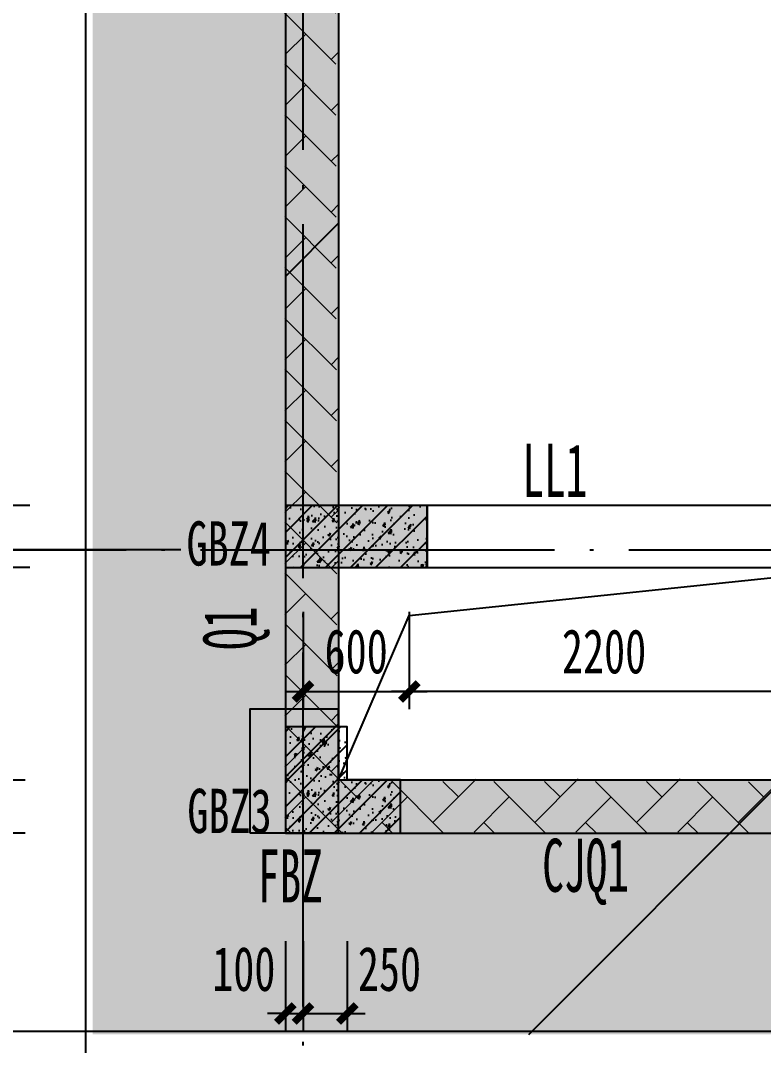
# Model space of a CAD drawing. Extents: x -3200781797 to -8106663, y 494714 to 1244925.
# Drawn here: x -8172296 to -8168100, y 519439 to 525230 of the extents above; entities that cross this region are included whole.
import ezdxf
from ezdxf.xclip import XClip

# ---------------------------------------------------------------- set-up
doc = ezdxf.new("R2010")
doc.units = 0
doc.header["$LTSCALE"] = 1000
doc.header["$MEASUREMENT"] = 0
doc.header["$XCLIPFRAME"] = 0
for name, pattern in [('3#-轴线$0$DOTE', [2.4200000000000004, 2, -0.2, 0.02, -0.2]), ('3#4#5#模板$0$CONTINOUS', [0]), ('DASH', [0.35, 0.25, -0.1])]:
    doc.linetypes.add(name, pattern=pattern)
doc.layers.get('Defpoints').update_dxf_attribs({"color": 30, "linetype": 'DASH'})
for name, color, linetype in [('3#-B1$0$S-SLAB-HOLE', 5, 'Continuous'), ('3#-B1$0$S-WALL', 40, 'Continuous'), ('3#-B1$0$S-WALL-BEAM', 120, 'Continuous'), ('3#-B1$0$S-WALL-HATC', 253, 'Continuous'), ('3#-轴线$0$3#-轴号$0$A-ANNO-AXIS-CIRC', 3, 'Continuous'), ('3#-轴线$0$A-ANNO-DOTE', 10, '3#-轴线$0$DOTE'), ('3#4#5#模板$0$S-ANNO-TEXT', 7, 'Continuous'), ('3#4#5#模板$0$S-SLAB-TEXT', 120, 'Continuous'), ('3#4#5#模板$0$S-WALL-COLU', 252, '3#4#5#模板$0$CONTINOUS'), ('3#4#5#模板$0$S-WALL-COLU-HATC', 16, 'Continuous'), ('3#4#5#模板$0$THIN', 7, 'Continuous'), ('DIM', 3, 'Continuous'), ('S-PC-FQ-WYQ', 4, 'Continuous'), ('S-WALL-BEAM-TEXT', 2, 'Continuous'), ('S-WALL-COLU-TEXT', 2, 'Continuous'), ('S-WALL-DIMS', 50, 'Continuous'), ('地库模板$0$HATCH', 254, 'Continuous'), ('地库模板$0$pt墙体$0$WALL', 7, 'Continuous'), ('地库模板$0$PUB_HATCH', 16, 'Continuous'), ('地库模板$0$墙体$0$墙体$0$墙体$0$A-WALL-CONC', 40, 'Continuous'), ('地库模板$0$柱子$0$柱子$0$柱子$0$A-COLU-CONC', 9, 'Continuous')]:
    doc.layers.add(name, color=color, linetype=linetype)
for name, color, linetype, lineweight in [('WALL-TEXT', 2, 'Continuous', 25), ('地库模板$0$S-SLAB-LOWE-HATC', 193, 'Continuous', 18), ('地库模板$0$S-WALL-CCAD-IPW', 150, 'Continuous', 15)]:
    doc.layers.add(name, color=color, linetype=linetype, lineweight=lineweight)
doc.styles.add('TSSD_Dimension', font='', dxfattribs={"width": 0.7})
doc.styles.add('楷体', font='', dxfattribs={"width": 0.6})
doc.styles.add('楷体GB312', font='', dxfattribs={"width": 0.8})
doc.styles.get('TSSD_Dimension').set_extended_font_data('KaiTi_GB2312')
doc.styles.get('楷体').set_extended_font_data('KaiTi_GB2312')
doc.styles.get('楷体GB312').set_extended_font_data('楷体_GB2312')
doc.dimstyles.new('TSSD_100_100', dxfattribs={"dimtxt": 250, "dimasz": 100, "dimexe": 100, "dimexo": 250, "dimgap": 100, "dimtad": 1, "dimdec": 0, "dimzin": 0, "dimdsep": 46, "dimtxsty": 'TSSD_Dimension', "dimblk": 'ARCHTICK', "dimcen": 0, "dimdle": 100, "dimclrt": 7, "dimadec": 0, "dimazin": 0, "dimtfac": 1, "dimtdec": 0, "dimtix": 1, "dimtmove": 2, "dimatfit": 3, "dimfxl": 1, "dimtolj": 1, "dimtzin": 0, "dimarcsym": 0})

# ---------------------------------------------------------------- blocks, each defined once
blk = doc.blocks.new('q1')
at = {"layer": 'WALL-TEXT', "style": '楷体', "width": 0.6}
blk.add_text('Q1', height=300, rotation=90, dxfattribs=at).set_placement((-8168246.467341144, 458224.5587222523))
blk.add_text('CJQ1', height=300, dxfattribs=at).set_placement((-8166632.9043445, 456858.0599124731))
blk = doc.blocks.new('_ArchTick')
at = {"color": 0, "linetype": 'ByBlock', "const_width": 0.4}
blk.add_lwpolyline([(-0.5, -0.5), (0.5, 0.5)], dxfattribs=at)
blk = doc.blocks.new('*D236')
at = {"layer": 'Defpoints', "color": 0, "transparency": 16777216}
for p in [(-8170700.435511564, 522139.3897460625), (-8170100.435511564, 522139.3897460625), (-8170100.435511564, 521439.3897460625)]:
    blk.add_point(p, dxfattribs=at)
at = {"layer": 'S-WALL-DIMS', "color": 0, "lineweight": -2, "transparency": 16777216}
for p, q in [((-8170700.435511564, 521889.3897460625), (-8170700.435511564, 521339.3897460625)), ((-8170100.435511564, 521889.3897460625), (-8170100.435511564, 521339.3897460625)), ((-8170800.435511564, 521439.3897460625), (-8170000.435511564, 521439.3897460625))]:
    blk.add_line(p, q, dxfattribs=at)
at = {"layer": 'S-WALL-DIMS', "color": 0, "lineweight": -2, "transparency": 16777216, "xscale": 100, "yscale": 100, "zscale": 100, "rotation": 180}
blk.add_blockref('_ArchTick', (-8170700.435511564, 521439.3897460625), dxfattribs=at)
at = {"layer": 'S-WALL-DIMS', "color": 0, "lineweight": -2, "transparency": 16777216, "xscale": 100, "yscale": 100, "zscale": 100}
blk.add_blockref('_ArchTick', (-8170100.435511564, 521439.3897460625), dxfattribs=at)
at = {"layer": 'S-WALL-DIMS', "color": 7, "transparency": 16777216, "insert": (-8170400.435511564, 521664.3897460625), "char_height": 250, "attachment_point": 5, "style": 'TSSD_Dimension'}
blk.add_mtext('\\A1;600', dxfattribs=at)
blk = doc.blocks.new('*D112')
at = {"layer": 'Defpoints', "color": 0, "transparency": 16777216}
for p in [(-8170100.435511564, 522139.3897460625), (-8167900.435511564, 522139.3897460625), (-8170100.435511564, 521439.3897460625)]:
    blk.add_point(p, dxfattribs=at)
at = {"layer": 'S-WALL-DIMS', "color": 0, "lineweight": -2, "transparency": 16777216}
for p, q in [((-8170100.435511564, 521889.3897460625), (-8170100.435511564, 521339.3897460625)), ((-8167900.435511564, 521889.3897460625), (-8167900.435511564, 521339.3897460625)), ((-8167800.435511564, 521439.3897460625), (-8170200.435511564, 521439.3897460625))]:
    blk.add_line(p, q, dxfattribs=at)
at = {"layer": 'S-WALL-DIMS', "color": 0, "lineweight": -2, "transparency": 16777216, "xscale": 100, "yscale": 100, "zscale": 100, "rotation": 180}
blk.add_blockref('_ArchTick', (-8170100.435511564, 521439.3897460625), dxfattribs=at)
at = {"layer": 'S-WALL-DIMS', "color": 0, "lineweight": -2, "transparency": 16777216, "xscale": 100, "yscale": 100, "zscale": 100}
blk.add_blockref('_ArchTick', (-8167900.435511564, 521439.3897460625), dxfattribs=at)
at = {"layer": 'S-WALL-DIMS', "color": 7, "transparency": 16777216, "insert": (-8169000.435511564, 521664.3897460625), "char_height": 250, "attachment_point": 5, "style": 'TSSD_Dimension'}
blk.add_mtext('\\A1;2200', dxfattribs=at)
blk = doc.blocks.new('xpl-3#')
at = {"layer": 'S-WALL-BEAM-TEXT', "style": '楷体', "width": 0.6}
blk.add_text('FBZ', height=300, dxfattribs=at).set_placement((-8165369.477486642, 463083.9289782023))
blk = doc.blocks.new('an-3-b1')
at = {"layer": 'S-WALL-COLU-TEXT', "style": '楷体GB312', "width": 0.7}
for s, p in [('GBZ4', (-7971358.415397507, 522150.7913681467)), ('GBZ3', (-7971353.961253821, 520639.4139341408))]:
    blk.add_text(s, height=250, dxfattribs=at).set_placement(p)
blk = doc.blocks.new('*D868')
at = {"layer": 'Defpoints', "color": 0, "transparency": 16777216}
for p in [(36555.98404762337, -111438.0086420427), (35888.92137054076, -111688.0086420427), (36555.98404762337, -111688.0086420427)]:
    blk.add_point(p, dxfattribs=at)
at = {"layer": 'DIM', "color": 0, "lineweight": -2, "transparency": 16777216}
for p, q in [((35888.92137054076, -111338.0086420427), (35888.92137054076, -111788.0086420427)), ((36305.98404762337, -111438.0086420427), (35788.92137054076, -111438.0086420427)), ((36305.98404762337, -111688.0086420427), (35788.92137054076, -111688.0086420427))]:
    blk.add_line(p, q, dxfattribs=at)
at = {"layer": 'DIM', "color": 0, "lineweight": -2, "transparency": 16777216, "xscale": 100, "yscale": 100, "zscale": 100}
for p, rotation in [((35888.92137054076, -111438.0086420427), 90), ((35888.92137054076, -111688.0086420427), 270)]:
    blk.add_blockref('_ArchTick', p, dxfattribs=dict(at, rotation=rotation))
at = {"layer": 'DIM', "color": 7, "transparency": 16777216, "insert": (35638.92137056682, -111199.9275609616), "char_height": 250, "attachment_point": 5, "rotation": 90, "style": 'TSSD_Dimension'}
blk.add_mtext('\\A1;250', dxfattribs=at)
blk = doc.blocks.new('*D869')
at = {"layer": 'Defpoints', "color": 0, "transparency": 16777216}
for p in [(36555.98404762337, -111688.0086420427), (35888.92137054076, -111788.2518171323), (36555.98404762337, -111788.2518171323)]:
    blk.add_point(p, dxfattribs=at)
at = {"layer": 'DIM', "color": 0, "lineweight": -2, "transparency": 16777216}
for p, q in [((35888.92137054076, -111688.0086420427), (35888.92137054076, -111588.0086420427)), ((36305.98404762337, -111688.0086420427), (35788.92137054076, -111688.0086420427)), ((35888.92137054076, -111688.0086420427), (35888.92137054076, -111788.2518171323)), ((36305.98404762337, -111788.2518171323), (35788.92137054076, -111788.2518171323)), ((35888.92137054076, -111788.2518171323), (35888.92137054076, -111888.2518171323))]:
    blk.add_line(p, q, dxfattribs=at)
at = {"layer": 'DIM', "color": 0, "lineweight": -2, "transparency": 16777216, "xscale": 100, "yscale": 100, "zscale": 100}
for p, rotation in [((35888.92137054076, -111688.0086420427), 270), ((35888.92137054076, -111788.2518171323), 90)]:
    blk.add_blockref('_ArchTick', p, dxfattribs=dict(at, rotation=rotation))
at = {"layer": 'DIM', "color": 7, "transparency": 16777216, "insert": (35663.92137054072, -111738.1302295875), "char_height": 250, "attachment_point": 5, "rotation": 90, "style": 'TSSD_Dimension'}
blk.add_mtext('\\A1;100', dxfattribs=at)
blk = doc.blocks.new('*D870')
at = {"layer": 'Defpoints', "color": 0, "transparency": 16777216}
for p in [(36555.98404762337, -111788.2518171323), (35888.92137054076, -112988.630535121), (36530.98016057817, -112988.630535121)]:
    blk.add_point(p, dxfattribs=at)
at = {"layer": 'DIM', "color": 0, "lineweight": -2, "transparency": 16777216}
for p, q in [((35888.92137054076, -111688.2518171323), (35888.92137054076, -113088.630535121)), ((36305.98404762337, -111788.2518171323), (35788.92137054076, -111788.2518171323)), ((36280.98016057817, -112988.630535121), (35788.92137054076, -112988.630535121))]:
    blk.add_line(p, q, dxfattribs=at)
at = {"layer": 'DIM', "color": 0, "lineweight": -2, "transparency": 16777216, "xscale": 100, "yscale": 100, "zscale": 100}
for p, rotation in [((35888.92137054076, -111788.2518171323), 90), ((35888.92137054076, -112988.630535121), 270)]:
    blk.add_blockref('_ArchTick', p, dxfattribs=dict(at, rotation=rotation))
at = {"layer": 'DIM', "color": 7, "transparency": 16777216, "insert": (35663.92137054072, -112388.4411761266), "char_height": 250, "attachment_point": 5, "rotation": 90, "style": 'TSSD_Dimension'}
blk.add_mtext('\\A1;1200', dxfattribs=at)
blk = doc.blocks.new('*D871')
at = {"layer": 'Defpoints', "color": 0, "transparency": 16777216}
for p in [(36530.98016057817, -112988.630535121), (35888.92137054076, -113288.3870544978), (36530.98016057817, -113288.3870544978)]:
    blk.add_point(p, dxfattribs=at)
at = {"layer": 'DIM', "color": 0, "lineweight": -2, "transparency": 16777216}
for p, q in [((35888.92137054076, -112888.630535121), (35888.92137054076, -113388.3870544978)), ((36280.98016057817, -112988.630535121), (35788.92137054076, -112988.630535121)), ((36280.98016057817, -113288.3870544978), (35788.92137054076, -113288.3870544978))]:
    blk.add_line(p, q, dxfattribs=at)
at = {"layer": 'DIM', "color": 0, "lineweight": -2, "transparency": 16777216, "xscale": 100, "yscale": 100, "zscale": 100}
for p, rotation in [((35888.92137054076, -112988.630535121), 90), ((35888.92137054076, -113288.3870544978), 270)]:
    blk.add_blockref('_ArchTick', p, dxfattribs=dict(at, rotation=rotation))
at = {"layer": 'DIM', "color": 7, "transparency": 16777216, "insert": (35638.92137056682, -113136.8589761787), "char_height": 250, "attachment_point": 5, "rotation": 90, "style": 'TSSD_Dimension'}
blk.add_mtext('\\A1;300', dxfattribs=at)
blk = doc.blocks.new('*D874')
at = {"layer": 'Defpoints', "color": 0, "transparency": 16777216}
for p in [(37750, -113649.4747134217), (37850, -113649.4747134217), (37850, -114307.5941339161)]:
    blk.add_point(p, dxfattribs=at)
at = {"layer": 'DIM', "color": 0, "lineweight": -2, "transparency": 16777216}
for p, q in [((37750, -113899.4747134217), (37750, -114407.5941339161)), ((37850, -113899.4747134217), (37850, -114407.5941339161)), ((37750, -114307.5941339161), (37650, -114307.5941339161)), ((37750, -114307.5941339161), (37850, -114307.5941339161)), ((37850, -114307.5941339161), (37950, -114307.5941339161))]:
    blk.add_line(p, q, dxfattribs=at)
at = {"layer": 'DIM', "color": 0, "lineweight": -2, "transparency": 16777216, "xscale": 100, "yscale": 100, "zscale": 100}
blk.add_blockref('_ArchTick', (37750, -114307.5941339161), dxfattribs=at)
at = {"layer": 'DIM', "color": 0, "lineweight": -2, "transparency": 16777216, "xscale": 100, "yscale": 100, "zscale": 100, "rotation": 180}
blk.add_blockref('_ArchTick', (37850, -114307.5941339161), dxfattribs=at)
at = {"layer": 'DIM', "color": 7, "transparency": 16777216, "insert": (37515.32432432473, -114057.5941339161), "char_height": 250, "attachment_point": 5, "style": 'TSSD_Dimension'}
blk.add_mtext('\\A1;100', dxfattribs=at)
blk = doc.blocks.new('*D875')
at = {"layer": 'Defpoints', "color": 0, "transparency": 16777216}
for p in [(37850, -113649.4747134217), (38100, -113649.4747134217), (38100, -114307.5941339161)]:
    blk.add_point(p, dxfattribs=at)
at = {"layer": 'DIM', "color": 0, "lineweight": -2, "transparency": 16777216}
for p, q in [((37850, -113899.4747134217), (37850, -114407.5941339161)), ((38100, -113899.4747134217), (38100, -114407.5941339161)), ((37750, -114307.5941339161), (38200, -114307.5941339161))]:
    blk.add_line(p, q, dxfattribs=at)
at = {"layer": 'DIM', "color": 0, "lineweight": -2, "transparency": 16777216, "xscale": 100, "yscale": 100, "zscale": 100, "rotation": 180}
blk.add_blockref('_ArchTick', (37850, -114307.5941339161), dxfattribs=at)
at = {"layer": 'DIM', "color": 0, "lineweight": -2, "transparency": 16777216, "xscale": 100, "yscale": 100, "zscale": 100}
blk.add_blockref('_ArchTick', (38100, -114307.5941339161), dxfattribs=at)
at = {"layer": 'DIM', "color": 7, "transparency": 16777216, "insert": (38338.08108108118, -114057.5941339161), "char_height": 250, "attachment_point": 5, "style": 'TSSD_Dimension'}
blk.add_mtext('\\A1;250', dxfattribs=at)
blk = doc.blocks.new('3#-轴线$0$3#-轴号')
at = {"layer": '3#-轴线$0$3#-轴号$0$A-ANNO-AXIS-CIRC'}
blk.add_line((-689.4218822345138, -11100), (-4689.421882234514, -11100), dxfattribs=at)
blk = doc.blocks.new('3#-轴线')
at = {"layer": '3#-轴线$0$A-ANNO-DOTE'}
for points in [[(0, -16100), (0, 5500)], [(-3000, -11100), (44800, -11100)]]:
    blk.add_lwpolyline(points, dxfattribs=at)
blk.add_blockref('3#-轴线$0$3#-轴号', (0, 0))
blk = doc.blocks.new('3#-B1')
at = {"layer": '3#-B1$0$S-WALL-HATC'}
for points in [[(200, -5050), (-100, -5050), (-100, -11100), (133.333333333343, -11050), (200, -10850)], [(200, -11200), (700, -11200), (700, -10850), (200, -10850), (133.333333333343, -11050)], [(133.333333333343, -11050), (-100, -11100), (-100, -12700), (200, -12400), (200, -11200)], [(200, -12400), (-100, -12700), (3450, -12700), (3383.333333333343, -12483.33333333334), (3200, -12400)]]:
    blk.add_hatch(color=256, dxfattribs=at).paths.add_polyline_path(points)
at = {"layer": '3#-B1$0$S-SLAB-HOLE'}
blk.add_lwpolyline([(200, -12400), (600.0975240743719, -11470.52820383961), (3200, -11200)], dxfattribs=at)
at = {"layer": '3#-B1$0$S-WALL'}
for p, q in [((-100, -5050), (-100, -11100)), ((200, -5050), (200, -10850)), ((700, -10850), (200, -10850)), ((700, -11200), (700, -10850)), ((-100, -11100), (-100, -12700)), ((200, -11200), (700, -11200)), ((200, -11200), (200, -12400)), ((200, -12400), (3200, -12400)), ((-100, -12700), (10600, -12700))]:
    blk.add_line(p, q, dxfattribs=at)
at = {"layer": '3#-B1$0$S-WALL-BEAM'}
blk.add_lwpolyline([(700, -11200), (2799.999999999913, -11200), (2799.999999999913, -10850), (700, -10850)], close=True, dxfattribs=at)
at = {"layer": '3#-B1$0$S-SLAB-HOLE'}
blk.add_blockref('3#-轴线', (0, 0), dxfattribs=at)
blk = doc.blocks.new('地库模板$0$_FZH')
blk.add_lwpolyline([(-0.5, -0.5), (0.5, -0.5), (0.5, 0.5), (-0.5, 0.5)], close=True)
at = {"layer": '地库模板$0$PUB_HATCH'}
blk.add_solid([(-0.5, -0.5), (0.5, -0.5), (-0.5, 0.5), (0.5, 0.5)], dxfattribs=at)
blk = doc.blocks.new('地库模板$0$结构柱')
at = {"layer": '地库模板$0$柱子$0$柱子$0$柱子$0$A-COLU-CONC', "xscale": 500, "yscale": 700, "zscale": 700}
blk.add_blockref('地库模板$0$_FZH', (525300599.6328233, 299495110.853286, -6.98127394287325e-09), dxfattribs=at)
blk = doc.blocks.new('地库模板$0$B1墙')
at = {"layer": '地库模板$0$S-SLAB-LOWE-HATC'}
h = blk.add_hatch(dxfattribs=at)
h.set_pattern_fill('HEX', color=256, scale=150)
h.set_pattern_definition([(0, (4200.075412988663, -94190.0647560358), (0, 824.8889999999999), [476.25, -952.5]), (120, (4200.075412988663, -94190.0647560358), (-714.3748293023417, -412.4444999999998), [476.2499999999879, -952.4999999999759]), (59.99999999999999, (4676.325412988663, -94190.0647560358), (-714.3748293023417, 412.4445000000001), [476.25, -952.5])])
h.paths.add_polyline_path([(83900.09546113014, -73090.11121165752), (83900.09546113014, -60590.1111638546), (76700.00097072124, -60590.1111638546), (76700.00097072124, -57939.90259093046), (69050.00180190802, -57939.90259093046), (69050.00180190802, -60590.11876803637), (62250.00214743614, -60590.11851984262), (62250.00207620859, -62540.11850899458), (60050.00207614899, -62540.11850899458), (60050.00207608938, -67089.99611783028), (59250.00207608938, -67089.99611783028), (59250.00207608938, -68789.99611753225), (57450.87079411745, -68789.99611711502), (57450.00207608938, -70791.01439213753), (46249.99864882231, -70791.01439225674), (46249.99864882231, -67691.01439225674), (43599.99864882231, -67691.01439225674), (43599.99864882231, -70791.01439225674), (28299.99864882231, -70791.01439225674), (28299.99864882231, -67691.01439225674), (25649.99864882231, -67691.01439225674), (25649.99864882231, -70790.11121165752), (14949.99864882231, -70790.11121165752), (14949.99864882231, -64039.99925816059), (12950.65376424789, -64039.99925816059), (12950.65376394987, -62190.00523895025), (11300.00041282177, -62190.00643664598), (11299.99979871511, -60390.00719583035), (6300.009561240673, -60390.0037817359), (6300.006379067898, -63490.00004148483), (4200.064873576164, -63490.00525665283), (4200.075412988663, -94190.0647560358), (30500.00090563297, -94190.0647560358), (30500.00132483244, -87189.99611711502), (58400.19225078821, -87189.19145864248), (58400.19225078821, -85990.11121165752), (61200.19224727154, -85990.11121165752), (61200.19224727154, -82790.11121165752), (70400.19224727154, -82790.11121165752), (70400.19224727154, -82190.11121165752), (73800.19224727154, -82190.11121165752), (73800.19224727154, -82790.11121165752), (82300.19224727154, -82790.11121165752), (82299.77588760853, -96449.99611711502), (107150.0007142425, -96449.99611711502), (107150.0011600256, -89499.99341702461), (149099.9992355704, -89499.99610811472), (149099.9992157817, -74390.09370613098), (147500.0042831302, -74390.09392184019), (147500.0034233332, -72590.09677255154), (147249.9990915656, -72590.09624493122), (147250.002892077, -70790.11121195555), (136500.0954611301, -70790.11121165752), (136500.0954611301, -69290.11121171713), (133850.0954611301, -69290.11121171713), (133850.0954611897, -70790.11121165752), (126000.0954611301, -70790.11121165752), (126000.0954611301, -73090.11121165752), (118150.0954610705, -73090.11121165752), (118150.0954611301, -69990.11121165752), (115500.0954611301, -69990.11121165752), (115500.0954610705, -73089.99611705542), (97250.09546113014, -73089.99611711502), (97250.09546113014, -69990.11121165752), (94600.09546113014, -69990.11121165752), (94600.09546107054, -73090.11121213436)])
at = {"layer": '地库模板$0$S-WALL-CCAD-IPW'}
h = blk.add_hatch(dxfattribs=at)
h.set_pattern_fill('AR-HBONE', color=256, scale=2, style=0)
h.set_pattern_definition([(45, (-525585599.6341744, -299565550.9644977), (0, 287.3681958742129), [609.6, -203.2]), (135, (-525585455.9501744, -299565407.2804977), (2.842170943040401e-14, 287.3681958742129), [609.6, -203.2])])
h.paths.add_polyline_path([(25649.99864882231, -70790.11121165752), (25649.99864882231, -67691.01439225674), (25349.99864882231, -67691.01439225674), (25349.99864882231, -70491.01439225674), (18199.99864882231, -70491.01439225674), (15249.99864882231, -70491.01439225674), (15249.99864882231, -64039.9986115694), (14949.99864882231, -64039.99925816059), (14949.99864882231, -70791.01439225674)])
at = {"layer": '地库模板$0$S-SLAB-LOWE-HATC', "const_width": 0.5}
blk.add_lwpolyline([(58400.19225078821, -87189.19145864248), (30500.00132483244, -87189.99611711502), (30500.00090563297, -94190.0647560358), (4200.075412988663, -94190.0647560358), (4200.064873576164, -63490.00525665283), (6300.006379067898, -63490.00004148483), (6300.009561240673, -60390.0037817359), (11299.99979871511, -60390.00719583035), (11300.00041282177, -62190.00643664598), (12950.65376394987, -62190.00523895025), (12950.65376424789, -64039.99925816059), (14949.99864882231, -64039.99925816059), (14949.99864882231, -70790.11121165752), (25649.99864882231, -70790.11121165752), (25649.99864882231, -67691.01439225674), (28299.99864882231, -67691.01439225674), (28299.99864882231, -70791.01439225674), (43599.99864882231, -70791.01439225674), (43599.99864882231, -67691.01439225674), (46249.99864882231, -67691.01439225674), (46249.99864882231, -70791.01439225674), (57450.00207608938, -70791.01439213753)], dxfattribs=at)
at = {"layer": '地库模板$0$S-WALL-CCAD-IPW', "const_width": 0.25}
blk.add_lwpolyline([(15249.99864882231, -64039.9986115694), (15249.99864882231, -70491.01439225674), (18199.99864882231, -70491.01439225674), (18199.99864882231, -70491.01439225674), (25349.99864882231, -70491.01439225674), (25349.99864882231, -67691.01439225674), (25649.99864882231, -67691.01439225674), (25649.99864882231, -70790.11121165752), (14949.99864882231, -70791.01439225674), (14949.99864882231, -64039.99925816059)], close=True, dxfattribs=at)
blk = doc.blocks.new('地库模板')
at = {"layer": '地库模板$0$HATCH'}
h = blk.add_hatch(dxfattribs=at)
h.set_pattern_fill('METAL', color=256, scale=500, style=0)
h.set_pattern_definition([(45, (0, 0), (-1414.213562373095, 1414.213562373095), [])])
h.paths.add_polyline_path([(525942549.6328276, 299507559.95017), (525942549.6328232, 299505260.8459888), (525942249.6328232, 299505260.845987), (525942249.6328232, 299495059.9501054), (525932149.6328232, 299495059.95017), (525932149.6328232, 299498159.9501054), (525928899.6328232, 299498159.9501054), (525928899.6328253, 299495059.95017), (525914199.6328456, 299495059.9502311), (525914199.6328233, 299495059.95017), (525914199.6328232, 299498159.9501054), (525910949.6328232, 299498159.9501054), (525910949.6328188, 299495059.9502311), (525910949.6328232, 299495059.95017), (525900849.6328232, 299495059.95017), (525900849.6328232, 299505460.9574872), (525900549.6329122, 299505460.9586945), (525900549.6329122, 299469960.4192083), (525946799.8261207, 299469960.4192083), (525946799.8261293, 299472910.4192069), (525943999.8261285, 299472910.4191903), (525943999.8260754, 299478060.9683806), (525944299.8267708, 299478060.9683806), (525944299.8260349, 299479260.8526928), (525947099.8274053, 299479260.8538793), (525947099.825438, 299482460.8525041), (525956399.730298, 299482460.8540679), (525956399.9225454, 299482860.853286), (525958999.8264217, 299482860.853286), (525958999.8264217, 299482460.853286), (525967599.8264217, 299482460.853286), (525967599.8264217, 299469960.4192083), (526034999.629934, 299469960.4192083), (526034999.6320881, 299507260.6369975), (526032800.8073006, 299507246.231072), (526032800.8079108, 299495045.1106799), (526022399.7296355, 299495059.9501054), (526022399.7296356, 299496560.853286), (526019149.7296355, 299496560.853286), (526019149.7296355, 299495059.9501054), (526011299.7296355, 299495059.9501054), (526011299.7296355, 299492810.853286), (526004049.7296355, 299492810.853286), (526004049.7296355, 299495860.853286), (526000799.7296355, 299495860.853286), (526000799.7296355, 299492760.853286), (525983149.7296356, 299492760.853286), (525983149.7296355, 299495860.853286), (525979899.7296356, 299495860.853286), (525979899.7296355, 299492760.853286), (525969799.7296355, 299492760.853286), (525969799.7297168, 299505260.853286), (525978149.7296355, 299505262.1129352), (525978149.7296355, 299510210.853286), (525981249.7296355, 299510210.853286), (525981249.7296355, 299505260.853286), (525999049.7296355, 299505260.853286), (525999049.7296355, 299510210.853286), (526002149.7296355, 299510210.853286), (526002149.7296359, 299505260.853286), (526012399.7296355, 299505260.853286), (526012399.7296355, 299507560.853286), (526021099.711919, 299507560.853286), (526021099.7296355, 299510450.4192083), (526021099.7296355, 299510655.9275637), (526021099.711919, 299510660.3375743), (526021099.711919, 299511210.853286), (526022649.6343589, 299511210.853286), (526024149.7296355, 299511210.853286), (526024149.729446, 299507800.5391532), (526024149.7296356, 299507800.5390553), (526024149.7296356, 299507562.1129352), (526034999.6313393, 299507460.8543122), (526032799.7296355, 299558251.0002456), (526012199.6339587, 299558251.0002456), (526012199.6339587, 299560451.0002456), (525961899.6336578, 299560451.0002456), (525961899.6336578, 299574950.5661679), (525946349.6329122, 299574950.5642042), (525946349.6329122, 299560450.9982819), (525900549.6329122, 299560450.9982819), (525900549.6329122, 299507559.95017), (525909099.6328232, 299507561.2121011), (525909099.6328232, 299510609.95017), (525912949.6328232, 299510609.95017), (525912949.6328233, 299507559.95017), (525930149.6328233, 299507559.95017), (525930149.6328232, 299510609.95017), (525933949.6328232, 299510609.95017), (525933949.6328233, 299507559.95017)])
at = {"layer": '地库模板$0$pt墙体$0$WALL', "const_width": 0.25}
blk.add_lwpolyline([(525900549.6329122, 299560450.9982819), (525900549.6329122, 299469960.4192083), (525946799.8261207, 299469960.4192083), (525967599.8264217, 299469960.4192083), (526034999.629934, 299469960.4196549), (526034999.629934, 299558805.9273386), (526032799.6336578, 299572450.5664202)], dxfattribs=at)
at = {"layer": '地库模板$0$pt墙体$0$WALL', "elevation": 6.981273997616174e-09}
blk.add_lwpolyline([(525930149.6328233, 299507559.95017), (525912949.6328233, 299507559.95017), (525912949.6328232, 299510609.95017), (525909099.6328232, 299510609.95017), (525909099.6328232, 299507561.2121011), (525900549.6328232, 299507559.95017), (525900549.6328232, 299505460.9586945), (525900849.6328232, 299505460.9574872), (525900849.6328232, 299495059.95017), (525910949.6328232, 299495059.95017), (525910949.6328188, 299495059.9502311), (525910949.6328232, 299498159.9501054), (525914199.6328232, 299498159.9501054), (525914199.6328233, 299495059.95017), (525914199.6328456, 299495059.9502311), (525928899.6328232, 299495059.95017)], dxfattribs=at)
blk.add_blockref('地库模板$0$结构柱', (600000, 5.960464477539062e-08, 6.98127395675104e-09))
at = {"layer": '地库模板$0$墙体$0$墙体$0$墙体$0$A-WALL-CONC'}
blk.add_blockref('地库模板$0$B1墙', (525885599.6341744, 299565550.9644977), dxfattribs=at)
blk = doc.blocks.new('Q-BIM')
at = {"layer": 'DIM'}
for base, p1, p2, picture, middle in [((35888.92137054076, -111688.0086420427), (36555.98404762335, -111438.0086420426), (36555.98404762335, -111688.0086420426), '*D868', (35638.92137056682, -111199.9275609616)), ((35888.92137054076, -113288.3870544978), (36530.98016057815, -112988.630535121), (36530.98016057815, -113288.3870544977), '*D871', (35638.92137056682, -113136.8589761787))]:
    dim = blk.add_linear_dim(base=base, p1=p1, p2=p2, angle=90, dimstyle='TSSD_100_100', dxfattribs=at)
    dim.commit()
    dim.dimension.update_dxf_attribs({"geometry": picture, "text_midpoint": middle, "dimtype": 128})
for base, p1, p2, picture, middle in [((35888.92137054076, -111788.2518171323), (36555.98404762335, -111688.0086420426), (36555.98404762335, -111788.2518171322), '*D869', (35663.92137054072, -111738.1302295875)), ((35888.92137054076, -112988.630535121), (36555.98404762335, -111788.2518171322), (36530.98016057815, -112988.630535121), '*D870', (35663.92137054072, -112388.4411761266))]:
    dim = blk.add_linear_dim(base=base, p1=p1, p2=p2, angle=90, dimstyle='TSSD_100_100', dxfattribs=at)
    dim.commit()
    dim.dimension.update_dxf_attribs({"geometry": picture, "text_midpoint": middle})
for base, p1, p2, picture, middle in [((37850, -114307.5941339161), (37750, -113649.4747134217), (37850, -113649.4747134217), '*D874', (37515.32432432473, -114057.5941339161)), ((38100, -114307.5941339161), (37850, -113649.4747134217), (38100, -113649.4747134217), '*D875', (38338.08108108118, -114057.5941339161))]:
    dim = blk.add_linear_dim(base=base, p1=p1, p2=p2, dimstyle='TSSD_100_100', dxfattribs=at)
    dim.commit()
    dim.dimension.update_dxf_attribs({"geometry": picture, "text_midpoint": middle, "dimtype": 128})

msp = doc.modelspace()

# ---------------------------------------------------------------- hatches: boundary and pattern name
at = {"layer": '3#4#5#模板$0$S-WALL-COLU-HATC'}
h = msp.add_hatch(dxfattribs=at)
h.set_pattern_fill('ARMORED', color=256, scale=10, style=0)
h.set_pattern_definition([(49.99999999999999, (-2666.873330173083, 64899.26156865759), (143.4520365201507, -12.55042699651902), [15, -165]), (355, (-2666.873330173083, 64899.26156865759), (-27.7502667226, 150.4384267400024), [12, -132]), (100.4514, (-2654.918994173408, 64898.21570065757), (115.7018763428043, 137.8879084121907), [12.748038, -140.2284224]), (46.18420000000002, (-2666.873330173083, 64939.26156865759), (213.4482097251289, -33.10380286580362), [22.5, -247.5]), (96.6356, (-2649.085981173441, 64936.50290725753), (186.9325411097407, 194.8235741800883), [19.1220576, -210.3426]), (351.1842, (-2666.873330173083, 64939.26156865759), (186.9323890267254, 194.8237201850649), [18, -198]), (21, (-2646.873330173083, 64929.26156865759), (119.3814104236923, -80.52377813306776), [15, -165]), (326.0000000000001, (-2646.873330173083, 64929.26156865759), (48.66306638431634, 145.0300090093706), [12, -132]), (71.4514, (-2636.924883573316, 64922.55124745762), (168.044525716298, 64.50609934199048), [12.748038, -140.2284224]), (37.50000000000001, (-2666.873330173083, 64899.26156865759), (2.431971063458134, 66.5787707662623), [0, -130.4, 0, -134, 0, -132.5]), (7.499999999999999, (-2666.873330173083, 64899.26156865759), (52.61390748842972, 78.88234237647205), [0, -76.39999999999999, 0, -127.4, 0, -50.5]), (327.5, (-2711.47333017271, 64899.26156865759), (106.7644872344818, -4.510974346875951), [0, -50, 0, -156, 0, -207]), (317.5, (-2731.47333017271, 64899.26156865759), (116.6372338684772, 20.02099646646354), [0, -65, 0, -103.6, 0, -147]), (45, (-2666.873330173083, 64899.26156865759), (-70.71067811865476, 70.71067811865476), [])])
h.paths.add_polyline_path([(-8170800.435511587, 522139.3897460624), (-8170000.435511587, 522139.3897460624), (-8170000.435511587, 522489.3897460624), (-8170450.435511587, 522489.3897460624), (-8170800.435511587, 522489.3897460624), (-8170800.435511587, 522325.0089484061)])
h = msp.add_hatch(dxfattribs=at)
h.set_pattern_fill('ARMORED', color=256, scale=10, style=0)
h.set_pattern_definition([(49.99999999999999, (-2666.873330173083, 63349.26156865759), (143.4520365201507, -12.55042699651902), [15, -165]), (355, (-2666.873330173083, 63349.26156865759), (-27.7502667226, 150.4384267400024), [12, -132]), (100.4514, (-2654.918994173408, 63348.21570065757), (115.7018763428043, 137.8879084121907), [12.748038, -140.2284224]), (46.18420000000002, (-2666.873330173083, 63389.26156865759), (213.4482097251289, -33.10380286580362), [22.5, -247.5]), (96.6356, (-2649.085981173441, 63386.50290725753), (186.9325411097407, 194.8235741800883), [19.1220576, -210.3426]), (351.1842, (-2666.873330173083, 63389.26156865759), (186.9323890267254, 194.8237201850649), [18, -198]), (21, (-2646.873330173083, 63379.26156865759), (119.3814104236923, -80.52377813306776), [15, -165]), (326.0000000000001, (-2646.873330173083, 63379.26156865759), (48.66306638431634, 145.0300090093706), [12, -132]), (71.4514, (-2636.924883573316, 63372.55124745762), (168.044525716298, 64.50609934199048), [12.748038, -140.2284224]), (37.50000000000001, (-2666.873330173083, 63349.26156865759), (2.431971063458134, 66.5787707662623), [0, -130.4, 0, -134, 0, -132.5]), (7.499999999999999, (-2666.873330173083, 63349.26156865759), (52.61390748842972, 78.88234237647205), [0, -76.39999999999999, 0, -127.4, 0, -50.5]), (327.5, (-2711.47333017271, 63349.26156865759), (106.7644872344818, -4.510974346875951), [0, -50, 0, -156, 0, -207]), (317.5, (-2731.47333017271, 63349.26156865759), (116.6372338684772, 20.02099646646354), [0, -65, 0, -103.6, 0, -147]), (45, (-2666.873330173083, 63349.26156865759), (-70.71067811865476, 70.71067811865476), [])])
h.paths.add_polyline_path([(-8170800.435511587, 520639.3897460624), (-8170150.435450552, 520639.3897460624), (-8170150.435450552, 520939.3897460624), (-8170450.435511587, 520939.3897460624), (-8170450.435511587, 521239.3897460624), (-8170800.435511587, 521239.3897460624), (-8170800.435511587, 520775.0089484061)])

# ---------------------------------------------------------------- linework, layer by layer
at = {"layer": '3#4#5#模板$0$S-WALL-COLU', "linetype": 'ByBlock'}
for points in [[(-8170800.435511587, 522139.3897460624), (-8170000.435511587, 522139.3897460624), (-8170000.435511587, 522489.3897460624), (-8170450.435511587, 522489.3897460624), (-8170450.435511587, 522489.3897460624), (-8170800.435511587, 522489.3897460624), (-8170800.435511587, 522325.0089484061), (-8170800.435511587, 522325.0089484061)], [(-8170800.435511587, 520639.3897460624), (-8170150.435450552, 520639.3897460624), (-8170150.435450552, 520939.3897460624), (-8170450.435511587, 520939.3897460624), (-8170450.435511587, 521239.3897460624), (-8170800.435511587, 521239.3897460624), (-8170800.435511587, 520775.0089484061), (-8170800.435511587, 520775.0089484061)]]:
    msp.add_lwpolyline(points, close=True, dxfattribs=at)
at = {"layer": '3#4#5#模板$0$THIN'}
for points in [[(-8171928.550391418, 537369.6255158135), (-8171928.550391418, 527750.7864091431), (-8171708.550391418, 527680.7864091431), (-8172148.550391418, 527560.7864091431), (-8171928.550391418, 527490.7864091431), (-8171928.550391418, 517871.9473024728)], [(-8172723.913258744, 519520.0878179665), (-8149900.076612774, 519520.0878179665), (-8149830.076612774, 519740.0878179665), (-8149710.076612774, 519300.0878179665), (-8149640.076612774, 519520.0878179665), (-8126816.239966803, 519520.0878179665)]]:
    msp.add_lwpolyline(points, dxfattribs=at)

# ---------------------------------------------------------------- block references
at = {"layer": '3#4#5#模板$0$S-ANNO-TEXT'}
msp.add_blockref('3#-B1', (-8170700.435511587, 533339.3897460625), dxfattribs=at)
at = {"layer": '3#4#5#模板$0$S-SLAB-TEXT'}
ref = msp.add_blockref('地库模板', (-534071350.0621147, -298974120.6552081), dxfattribs=at)
XClip(ref).set_block_clipping_path([(525899461.1018211, 299493622.6433331), (525943879.1367252, 299511172.56280804)])
at = {"layer": 'S-PC-FQ-WYQ'}
for name, p in [('an-3-b1', (-200000, 0)), ('xpl-3#', (-5586.174031529576, 57163.1969388132))]:
    msp.add_blockref(name, p, dxfattribs=at)
at = {"layer": 'S-WALL-DIMS'}
msp.add_blockref('Q-BIM', (-8208550.435511587, 633927.6819518826), dxfattribs=at)
at = {"layer": 'WALL-TEXT'}
msp.add_blockref('q1', (-2716.873330173083, 63449.36117803265), dxfattribs=at)

# ---------------------------------------------------------------- texts
at = {"layer": 'S-WALL-BEAM-TEXT', "style": '楷体', "width": 0.6}
msp.add_text('LL1', height=300, dxfattribs=at).set_placement((-8169462.514862731, 522538.6896214425))

# ---------------------------------------------------------------- dimensions: what is measured, and where the dimension line sits
at = {"layer": 'S-WALL-DIMS'}
dim = msp.add_linear_dim(base=(-8170100.435511564, 521439.3897460625), p1=(-8170700.435511564, 522139.3897460625), p2=(-8170100.435511564, 522139.3897460625), dimstyle='TSSD_100_100', dxfattribs=at)
dim.commit()
dim.dimension.update_dxf_attribs({"geometry": '*D236', "text_midpoint": (-8170400.435511564, 521664.3897460625)})
dim = msp.add_linear_dim(base=(-8170100.435511564, 521439.3897460625), p1=(-8167900.435511564, 522139.3897460625), p2=(-8170100.435511564, 522139.3897460625), angle=180, dimstyle='TSSD_100_100', dxfattribs=at)
dim.commit()
dim.dimension.update_dxf_attribs({"geometry": '*D112', "text_midpoint": (-8169000.435511564, 521664.3897460625)})

doc.saveas('drawing.dxf')
